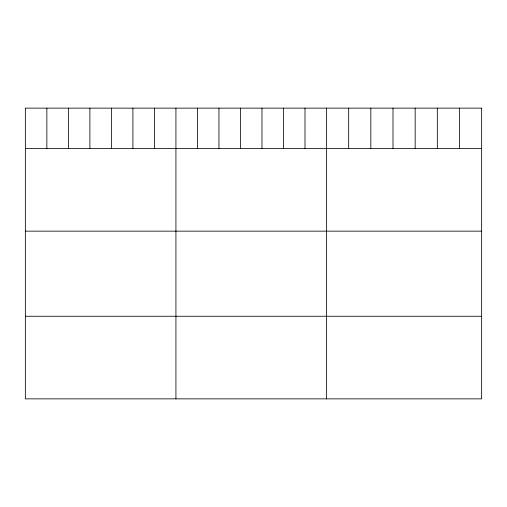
<?xml version="1.0" encoding="UTF-8"?>
<svg xmlns="http://www.w3.org/2000/svg" width="507" height="507" viewBox="0 0 507 507"><rect width="100%" height="100%" fill="white"/><g stroke="black" fill="none" stroke-linecap="round" stroke-linejoin="round"><path stroke-width="0.76" d="M25.35 148.538L481.65 148.538M25.35 231.148L481.65 231.148M25.35 316.26L481.65 316.26M459.488 108.137L459.488 148.538M437.326 108.137L437.326 148.538M415.163 108.137L415.163 148.538M392.995 108.137L392.995 148.538M370.832 108.137L370.832 148.538M348.67 108.137L348.67 148.538M326.508 108.137L326.508 398.863M304.999 108.137L304.999 148.538M283.483 108.137L283.483 148.538M261.973 108.137L261.973 148.538M240.464 108.137L240.464 148.538M218.954 108.137L218.954 148.538M197.438 108.137L197.438 148.538M175.929 108.137L175.929 398.863M154.42 108.137L154.42 148.538M132.904 108.137L132.904 148.538M111.394 108.137L111.394 148.538M89.885 108.137L89.885 148.538M68.375 108.137L68.375 148.538M46.859 108.137L46.859 148.538M481.65 108.137L25.35 108.137L25.35 398.863L481.65 398.863L481.65 108.137"/></g></svg>
